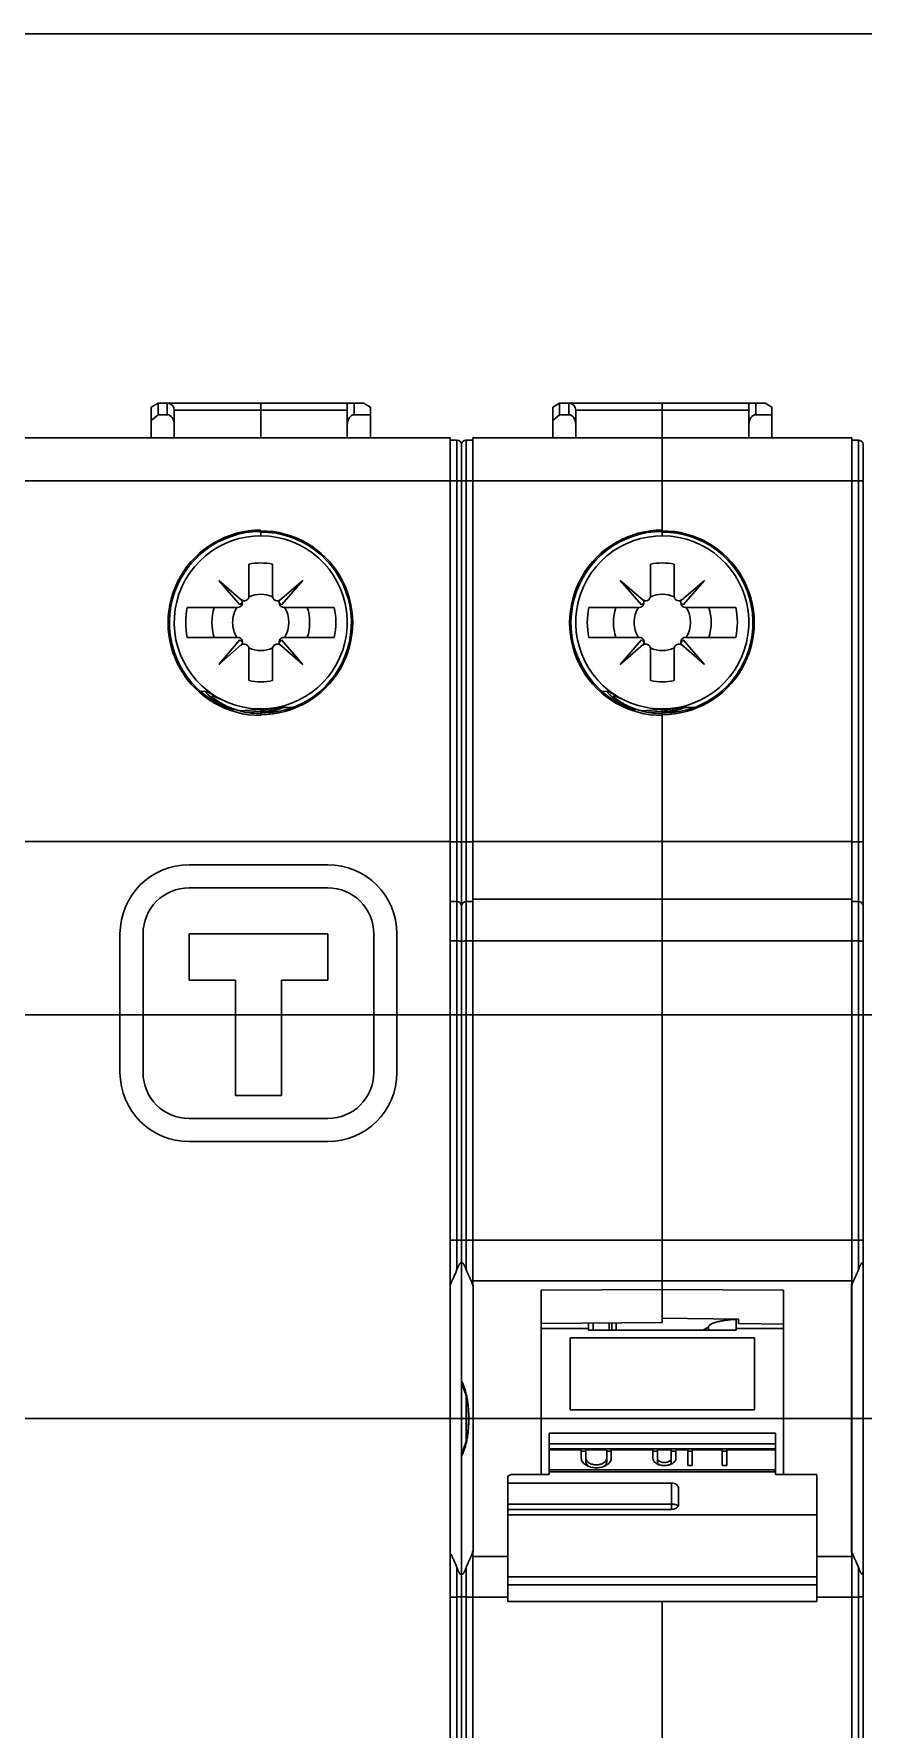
# Model space of a CAD drawing. Header units: millimetres. Extents: x 0 to 53000, y -591 to 24400.
# Drawn here: x 11601.2 to 11637.1, y 3008.4 to 3081.8 of the extents above; entities that cross this region are included whole.
import ezdxf
from ezdxf.enums import TextEntityAlignment as Align

# ---------------------------------------------------------------- set-up
doc = ezdxf.new("R2010")
doc.units = ezdxf.units.MM
doc.layers.add('КК перф 40х60', color=6, linetype='Continuous', lineweight=30)
doc.layers.add('Основная', color=7, linetype='Continuous', lineweight=30)
doc.layers.add('Привязки', color=2, linetype='Continuous', lineweight=0, plot=False, transparency=0.8)
doc.styles.add('текст', font='isocpeui.ttf')

# ---------------------------------------------------------------- blocks, each defined once
blk = doc.blocks.new('1P Автоматический выключатель')
at = {"layer": 'Основная', "linetype": 'Continuous'}
for p, q in [((4.25, 44), (3.95, 43.827)), ((3.95, 42.5), (3.95, 43.827)), ((4.25, 43.5), (3.95, 43.255)), ((4.25, 43.5), (4.25, 44)), ((13.15, 44), (4.25, 44)), ((4.25, 43.5), (4.65, 43.5)), ((4.65, 43.5), (4.65, 44)), ((4.95, 42.5), (4.95, 43.7)), ((12.45, 43.7), (4.95, 43.7)), ((8.7, 42.5), (8.7, 44)), ((12.45, 42.5), (12.45, 44)), ((12.75, 44), (12.75, 43.5)), ((12.75, 43.5), (13.45, 43.5)), ((13.45, 43.827), (13.15, 44)), ((13.45, 42.5), (13.45, 43.827)), ((0, 42.2), (0, 6.606)), ((0.2, 42.4), (0.2, 6.455)), ((0.2, 42.4), (0.49, 42.4)), ((0.49, 5.739), (0.49, 42.5)), ((16.91, 42.5), (0.49, 42.5)), ((8.7, 38.468), (8.7, 42.5)), ((16.91, 5.739), (16.91, 42.5)), ((17.2, 42.4), (16.91, 42.4)), ((17.2, 6.455), (17.2, 42.4)), ((17.4, -42.2), (17.4, 42.2)), ((0.2, 40.633), (0.49, 40.633)), ((16.91, 40.64), (0.49, 40.64)), ((17.2, 40.633), (16.91, 40.633)), ((8.7, 38.433), (8.353, 38.427)), ((8.7, 38.416), (8.7, 38.468)), ((8.7, 38.416), (8.7, 38.25)), ((8.185, 35.635), (8.185, 37.023)), ((9.215, 37.023), (9.215, 35.636)), ((6.879, 36.321), (7.798, 35.26)), ((7.87, 35.462), (6.879, 36.321)), ((10.521, 36.321), (9.529, 35.461)), ((9.602, 35.26), (10.521, 36.321)), ((7.798, 35.26), (7.904, 35.365)), ((9.496, 35.366), (9.602, 35.26)), ((5.516, 35.15), (7.704, 35.15)), ((9.695, 35.15), (11.886, 35.15)), ((7.712, 33.85), (5.516, 33.85)), ((11.886, 33.85), (9.695, 33.85)), ((7.798, 33.74), (6.879, 32.679)), ((6.879, 32.679), (7.886, 33.552)), ((7.911, 33.628), (7.798, 33.74)), ((8.185, 33.358), (8.185, 31.977)), ((9.215, 33.364), (9.215, 31.977)), ((9.602, 33.74), (9.496, 33.634)), ((9.529, 33.539), (10.521, 32.679)), ((10.521, 32.679), (9.602, 33.74)), ((6.085, 31.513), (6.333, 31.509)), ((6.928, 30.998), (6.816, 31)), ((7.411, 30.771), (7.341, 30.773)), ((8.7, 30.727), (7.795, 30.666)), ((8.7, 30.645), (8.076, 30.604)), ((8.7, 30.75), (8.7, 30.727)), ((8.7, 30.645), (8.7, 30.727)), ((8.7, 30.645), (9.497, 30.652)), ((8.7, 30.5), (8.7, 30.645)), ((8.895, 30.587), (8.7, 30.585)), ((8.7, 5.974), (8.7, 30.5)), ((10.083, 30.812), (9.627, 30.808)), ((0.2, 24.997), (0.49, 24.997)), ((16.91, 25), (0.49, 25)), ((17.2, 24.997), (16.91, 24.997)), ((0.2, 22.4), (0.49, 22.4)), ((16.91, 22.5), (0.49, 22.5)), ((17.2, 22.4), (16.91, 22.4)), ((0.2, 20.697), (0.49, 20.697)), ((16.91, 20.707), (0.49, 20.707)), ((17.2, 20.697), (16.91, 20.697)), ((0.2, 7.731), (0.49, 7.731)), ((16.91, 7.735), (0.49, 7.735)), ((17.2, 7.731), (16.91, 7.731)), ((0, -6.606), (0, 6.606)), ((0.449, 5.882), (0.49, 5.882)), ((16.91, 5.974), (0.49, 5.974)), ((8.7, 5.974), (8.7, 4.165)), ((16.951, 5.882), (16.91, 5.882)), ((0.5, -5.726), (0.5, 5.726)), ((8.7, 5.595), (3.45, 5.569)), ((3.45, -2.42), (3.45, 5.569)), ((13.95, 5.569), (8.7, 5.595)), ((13.95, -2.42), (13.95, 5.569)), ((16.9, 5.726), (16.9, -5.726)), ((3.45, 4.114), (8.7, 4.165)), ((3.45, 3.909), (5.5, 3.909)), ((5.5, 4.134), (5.5, 3.909)), ((5.5, 3.909), (5.5, 3.829)), ((5.5, 3.829), (11.9, 3.829)), ((5.7, 4.136), (5.7, 3.829)), ((6.4, 4.143), (6.4, 3.829)), ((6.512, 4.144), (6.512, 3.829)), ((6.7, 4.146), (6.7, 3.829)), ((12, 4.309), (8.7, 4.345)), ((10.45, 3.829), (10.7, 3.963)), ((10.7, 3.964), (10.7, 3.829)), ((11.9, 4.31), (11.9, 3.909)), ((11.9, 3.909), (11.9, 3.829)), ((11.9, 3.909), (13.95, 3.909)), ((12, 4.115), (12, 4.309)), ((13.95, 4.096), (12, 4.115)), ((4.7, 3.506), (12.7, 3.506)), ((4.7, 3.506), (4.7, 0.384)), ((12.7, 3.506), (12.7, 0.384)), ((0.203, -0.958), (0.203, 0.958)), ((4.7, 0.384), (12.7, 0.384)), ((13.6, -0.629), (3.8, -0.629)), ((3.8, -1.36), (3.8, -0.629)), ((13.6, -1.36), (13.6, -0.629)), ((13.6, -1.094), (3.8, -1.094)), ((13.6, -1.309), (3.8, -1.309)), ((3.8, -1.36), (5.19, -1.36)), ((3.8, -2.216), (3.8, -1.36)), ((5.19, -1.36), (5.19, -1.718)), ((5.19, -1.408), (5.39, -1.408)), ((5.39, -1.36), (6.29, -1.36)), ((5.39, -1.718), (5.39, -1.36)), ((6.29, -1.36), (6.29, -1.718)), ((6.29, -1.408), (6.49, -1.408)), ((6.49, -1.36), (8.29, -1.36)), ((6.49, -1.718), (6.49, -1.36)), ((8.29, -1.36), (8.29, -1.718)), ((8.29, -1.408), (8.49, -1.408)), ((8.49, -1.36), (9.09, -1.36)), ((8.49, -1.718), (8.49, -1.36)), ((9.09, -1.36), (9.09, -1.718)), ((9.09, -1.408), (9.29, -1.408)), ((9.29, -1.36), (9.8, -1.36)), ((9.29, -1.718), (9.29, -1.36)), ((9.8, -1.36), (9.8, -2.034)), ((9.8, -1.408), (10, -1.408)), ((10, -1.36), (11.3, -1.36)), ((10, -2.034), (10, -1.36)), ((11.3, -1.36), (11.3, -2.034)), ((11.3, -1.408), (11.5, -1.408)), ((11.5, -2.034), (11.5, -1.36)), ((11.5, -1.36), (13.6, -1.36)), ((13.6, -1.36), (13.6, -2.216)), ((5.39, -1.718), (5.39, -1.873)), ((6.29, -1.718), (6.29, -1.873)), ((8.49, -1.718), (8.49, -1.873)), ((9.09, -1.718), (9.09, -1.873)), ((9.8, -2.034), (10, -2.034)), ((11.3, -2.034), (11.5, -2.034)), ((2.152, -2.42), (2, -2.488)), ((2, -2.488), (2, -2.792)), ((2, -2.792), (9.1, -2.792)), ((2, -7.933), (2, -2.792)), ((2.152, -2.42), (3.8, -2.42)), ((13.6, -2.216), (3.8, -2.216)), ((3.8, -2.42), (3.8, -2.216)), ((13.6, -2.302), (3.8, -2.302)), ((9.1, -3.936), (9.1, -2.792)), ((13.6, -2.216), (13.6, -2.42)), ((15.4, -2.42), (13.6, -2.42)), ((15.4, -2.42), (15.4, -7.933)), ((9.4, -3.021), (9.4, -3.725)), ((2, -3.708), (9.1, -3.708)), ((2, -3.936), (9.1, -3.936)), ((15.4, -4.164), (2, -4.164)), ((0.49, -42.5), (0.49, -5.739)), ((16.91, -42.5), (16.91, -5.739)), ((0, -6.606), (0, -42.2)), ((0.2, -6.455), (0.2, -42.4)), ((0.449, -5.882), (0.49, -5.882)), ((2, -5.974), (0.49, -5.974)), ((15.4, -5.974), (16.91, -5.974)), ((16.951, -5.882), (16.91, -5.882)), ((17.2, -42.4), (17.2, -6.455)), ((15.4, -6.861), (2, -6.861)), ((15.4, -7.2), (2, -7.2)), ((0.2, -7.731), (0.49, -7.731)), ((2, -7.735), (0.49, -7.735)), ((15.4, -7.933), (2, -7.933)), ((8.7, -30.75), (8.7, -7.933)), ((15.4, -7.735), (16.91, -7.735)), ((17.2, -7.731), (16.91, -7.731))]:
    blk.add_line(p, q, dxfattribs=at)
at = {"layer": 'Основная'}
blk.add_line((16.91, -42.5), (16.91, 42.5), dxfattribs=at)
at = {"layer": 'Основная', "linetype": 'Continuous'}
for points in [[(6.944, 31.019), (6.908, 31.041), (6.874, 31.062), (6.844, 31.082), (6.816, 31.101), (6.791, 31.119), (6.768, 31.135), (6.748, 31.151), (6.731, 31.164), (6.716, 31.177), (6.703, 31.187), (6.692, 31.197), (6.684, 31.204), (6.678, 31.21), (6.675, 31.214), (6.674, 31.214)], [(7.465, 30.77), (7.399, 30.795), (7.337, 30.821), (7.278, 30.846), (7.221, 30.872), (7.168, 30.897), (7.117, 30.923), (7.069, 30.947), (7.025, 30.972), (6.983, 30.996), (6.944, 31.019)], [(7.605, 30.722), (7.533, 30.746), (7.465, 30.77)], [(8.7, 30.547), (8.611, 30.549), (8.502, 30.554), (8.397, 30.561), (8.296, 30.572), (8.198, 30.585), (8.103, 30.599), (8.012, 30.616), (7.924, 30.635), (7.839, 30.655), (7.758, 30.676), (7.68, 30.698), (7.605, 30.722)], [(0.032, 1.449), (0.058, 1.391), (0.121, 1.236), (0.171, 1.081), (0.211, 0.927), (0.241, 0.773), (0.265, 0.619), (0.282, 0.463), (0.293, 0.306), (0.3, 0.146), (0.302, 0)], [(0.302, 0), (0.3, -0.144), (0.293, -0.304), (0.282, -0.462), (0.265, -0.617), (0.242, -0.772), (0.211, -0.926), (0.171, -1.08), (0.121, -1.234), (0.059, -1.39), (0.032, -1.449)]]:
    blk.add_lwpolyline(points, dxfattribs=at)
for centre, radius, start, end in [((4.65, 43.7), 0.3, 0, 90), ((0.2, 42.2), 0.2, 90, 180), ((0.2, 42.2), 0.2, 98.02144, 100.1321), ((17.2, 42.2), 0.2, 0, 90), ((8.7, 34.5), 3.75, 270, 237.51056), ((8.7, 34.5), 2.575, 78.46304, 101.53696), ((7.704, 35.35), 0.2, 270, 45.43869), ((7.985, 35.635), 0.2, 225.43869, 0), ((8.7, 34.5), 1.22, 65.03079, 114.96921), ((9.415, 35.636), 0.2, 180, 314.427), ((9.695, 35.35), 0.2, 134.427, 270), ((8.7, 34.5), 3.25, 168.46304, 191.53696), ((8.7, 34.5), 2.119, 162.13907, 197.86093), ((8.7, 34.5), 1.22, 147.80605, 180), ((8.7, 34.5), 1.22, 327.80605, 32.19395), ((8.7, 34.5), 2.119, 342.13907, 17.86093), ((8.7, 34.5), 3.251, 348.46772, 11.53228), ((8.7, 34.5), 1.22, 180, 212.19395), ((7.712, 33.65), 0.2, 313.08205, 90), ((9.695, 33.65), 0.2, 90, 225.573), ((7.985, 33.358), 0.2, 0, 133.08205), ((8.7, 34.5), 1.22, 245.03079, 294.96921), ((9.415, 33.364), 0.2, 45.573, 180), ((8.7, 34.5), 2.575, 258.46304, 281.53696), ((8.7, 34.5), 3.75, 237.51022, 270), ((8.658, 33.987), 3.432, 248.4437, 251.06132), ((8.724, 34.255), 3.709, 269.09485, 269.62687), ((0.2, 22.2), 0.2, 90, 180), ((17.2, 22.2), 0.2, 0, 90), ((-3.273, 0.061), 3.629, 25.18457, 25.58928), ((-3.272, -0.061), 3.628, 334.4106, 334.81537)]:
    blk.add_arc(centre, radius, start, end, dxfattribs=at)
for centre, major_axis, ratio, start_param, end_param in [((4.65, 43.076), (0, 0.424), 0.707107, -1.570796, 0), ((12.75, 43.076), (0, -0.424), 0.707107, 3.141593, 4.712389), ((8.704, 34.482), (-0.962, 3.843), 0.999989, -0.244062, 2.364686), ((8.7, 34.482), (0, 4.018), 0.99999, 0, 3.141593), ((8.7, 34.484), (0, 3.984), 0.999992, -3.141593, 0), ((8.698, 34.484), (0.488, 3.901), 0.999992, -2.464465, 0.123964), ((8.693, 34.14), (0.075, 3.606), 0.995002, 2.648644, 2.797291), ((9.1, -3.021), (-0.3, 0), 0.762405, -3.141593, -1.570796), ((9.1, -3.725), (-0.3, 0), 0.701661, 1.570796, 3.141593)]:
    blk.add_ellipse(centre, major_axis=major_axis, ratio=ratio, start_param=start_param, end_param=end_param, dxfattribs=at)
for points, knots in [([(0, 40.619), (0, 40.619), (0.001, 40.62), (0.004, 40.622), (0.009, 40.623), (0.019, 40.625), (0.036, 40.627), (0.06, 40.629), (0.09, 40.63), (0.124, 40.632), (0.161, 40.632), (0.187, 40.633), (0.2, 40.633)], [0, 0, 0, 0, 0.008294, 0.024077, 0.048626, 0.082035, 0.174467, 0.298258, 0.448803, 0.620399, 0.806492, 1, 1, 1, 1]), ([(17.4, 40.619), (17.4, 40.619), (17.399, 40.62), (17.396, 40.622), (17.391, 40.623), (17.381, 40.625), (17.364, 40.627), (17.34, 40.629), (17.31, 40.63), (17.276, 40.632), (17.239, 40.632), (17.213, 40.633), (17.2, 40.633)], [0, 0, 0, 0, 0.008294, 0.024077, 0.048626, 0.082035, 0.174467, 0.298258, 0.448803, 0.620399, 0.806492, 1, 1, 1, 1]), ([(6.333, 31.509), (6.331, 31.509), (6.327, 31.509), (6.323, 31.507), (6.32, 31.504), (6.319, 31.499), (6.319, 31.494), (6.321, 31.487), (6.325, 31.479), (6.333, 31.466), (6.346, 31.447), (6.368, 31.421), (6.396, 31.391), (6.43, 31.357), (6.471, 31.32), (6.537, 31.263), (6.635, 31.186), (6.772, 31.091), (6.874, 31.029), (6.928, 30.998)], [0, 0, 0, 0, 0.007018, 0.012553, 0.017389, 0.022644, 0.029231, 0.037639, 0.048102, 0.06074, 0.092744, 0.133867, 0.184095, 0.243299, 0.311264, 0.3877, 0.564453, 0.769976, 1, 1, 1, 1]), ([(6.686, 31.337), (6.642, 31.36), (6.579, 31.393), (6.501, 31.435), (6.453, 31.46), (6.413, 31.481), (6.379, 31.496), (6.354, 31.505), (6.339, 31.509), (6.333, 31.509)], [0, 0, 0, 0, 0.379747, 0.538845, 0.676267, 0.791342, 0.883621, 0.952977, 1, 1, 1, 1]), ([(6.669, 31.211), (6.661, 31.218), (6.645, 31.232), (6.625, 31.252), (6.61, 31.269), (6.599, 31.283), (6.593, 31.294), (6.591, 31.301), (6.59, 31.305), (6.591, 31.308), (6.594, 31.311), (6.597, 31.312), (6.6, 31.313), (6.601, 31.313)], [0, 0, 0, 0, 0.240117, 0.4434, 0.609549, 0.738805, 0.832444, 0.867128, 0.895132, 0.918769, 0.941698, 0.967862, 1, 1, 1, 1]), ([(6.601, 31.313), (6.604, 31.313), (6.61, 31.313), (6.626, 31.31), (6.652, 31.303), (6.689, 31.29), (6.734, 31.271), (6.789, 31.248), (6.878, 31.209), (6.949, 31.178), (7, 31.158)], [0, 0, 0, 0, 0.019291, 0.044246, 0.111993, 0.203835, 0.319392, 0.457899, 0.618335, 1, 1, 1, 1]), ([(7.397, 30.795), (7.315, 30.828), (7.162, 30.895), (6.957, 31.006), (6.814, 31.098), (6.723, 31.166), (6.686, 31.196), (6.669, 31.211)], [0, 0, 0, 0, 0.31596, 0.595391, 0.826826, 0.921237, 1, 1, 1, 1]), ([(7.538, 30.718), (7.536, 30.718), (7.532, 30.718), (7.522, 30.72), (7.506, 30.724), (7.485, 30.729), (7.461, 30.736), (7.436, 30.743), (7.401, 30.753), (7.357, 30.768), (7.302, 30.786), (7.247, 30.806), (7.192, 30.827), (7.117, 30.856), (7.024, 30.897), (6.913, 30.949), (6.803, 31.006), (6.731, 31.046), (6.696, 31.067)], [0, 0, 0, 0, 0.005458, 0.013291, 0.03389, 0.058559, 0.085593, 0.114115, 0.143649, 0.204724, 0.267565, 0.331589, 0.39648, 0.46205, 0.594753, 0.729025, 0.864326, 1, 1, 1, 1]), ([(8.821, 30.586), (8.903, 30.586), (9.07, 30.594), (9.402, 30.629), (9.817, 30.715), (10.304, 30.886), (10.613, 31.047), (10.762, 31.138)], [0, 0, 0, 0, 0.121776, 0.244126, 0.491017, 0.74288, 1, 1, 1, 1]), ([(7.411, 30.771), (7.419, 30.768), (7.434, 30.762), (7.457, 30.753), (7.475, 30.746), (7.49, 30.741), (7.5, 30.737), (7.509, 30.733), (7.518, 30.73), (7.525, 30.726), (7.531, 30.724), (7.535, 30.722), (7.537, 30.721), (7.538, 30.72), (7.539, 30.719), (7.54, 30.719), (7.54, 30.718), (7.539, 30.718), (7.538, 30.718), (7.538, 30.718)], [0, 0, 0, 0, 0.177438, 0.349744, 0.514857, 0.593714, 0.669295, 0.740714, 0.806733, 0.865693, 0.915298, 0.935731, 0.952732, 0.965958, 0.975151, 0.98038, 0.983704, 0.989826, 1, 1, 1, 1]), ([(8.666, 30.547), (8.471, 30.55), (8.09, 30.586), (7.72, 30.681), (7.544, 30.741)], [0, 0, 0, 0, 0.512397, 1, 1, 1, 1]), ([(9.627, 30.808), (9.62, 30.808), (9.603, 30.807), (9.573, 30.803), (9.537, 30.798), (9.475, 30.79), (9.385, 30.777), (9.266, 30.761), (9.134, 30.747), (8.944, 30.732), (8.798, 30.727), (8.7, 30.727)], [0, 0, 0, 0, 0.023304, 0.05548, 0.095738, 0.143181, 0.255996, 0.387171, 0.531126, 0.683471, 1, 1, 1, 1]), ([(8.7, 30.645), (8.761, 30.645), (8.882, 30.648), (9.059, 30.663), (9.202, 30.683), (9.309, 30.702), (9.383, 30.718), (9.45, 30.734), (9.502, 30.748), (9.538, 30.759), (9.562, 30.767), (9.583, 30.774), (9.601, 30.78), (9.617, 30.787), (9.628, 30.792), (9.636, 30.796), (9.641, 30.799), (9.643, 30.801), (9.645, 30.804), (9.644, 30.806), (9.642, 30.807), (9.64, 30.807), (9.635, 30.808), (9.63, 30.808), (9.627, 30.808)], [0, 0, 0, 0, 0.186183, 0.368913, 0.543145, 0.625037, 0.702028, 0.772811, 0.835875, 0.863994, 0.889549, 0.912325, 0.932118, 0.948739, 0.962035, 0.971902, 0.975546, 0.978354, 0.981777, 0.98313, 0.984932, 0.987454, 0.990789, 1, 1, 1, 1]), ([(8.7, 30.585), (8.721, 30.586), (8.761, 30.586), (8.801, 30.585), (8.821, 30.586)], [0, 0, 0, 0, 0.516289, 1, 1, 1, 1]), ([(0, 24.99), (0, 24.99), (0.002, 24.99), (0.004, 24.991), (0.009, 24.992), (0.016, 24.992), (0.024, 24.993), (0.034, 24.993), (0.046, 24.994), (0.064, 24.995), (0.09, 24.995), (0.124, 24.996), (0.161, 24.996), (0.187, 24.997), (0.2, 24.997)], [0, 0, 0, 0, 0.005895, 0.020644, 0.044651, 0.077778, 0.119734, 0.170138, 0.228512, 0.294299, 0.445542, 0.618083, 0.805291, 1, 1, 1, 1]), ([(17.4, 24.99), (17.4, 24.99), (17.398, 24.99), (17.396, 24.991), (17.391, 24.992), (17.384, 24.992), (17.376, 24.993), (17.366, 24.993), (17.354, 24.994), (17.336, 24.995), (17.31, 24.995), (17.276, 24.996), (17.239, 24.996), (17.213, 24.997), (17.2, 24.997)], [0, 0, 0, 0, 0.005889, 0.020641, 0.044648, 0.077774, 0.119731, 0.170135, 0.228509, 0.294297, 0.44554, 0.618082, 0.805291, 1, 1, 1, 1]), ([(0, 20.676), (0, 20.677), (0.001, 20.679), (0.004, 20.68), (0.009, 20.682), (0.019, 20.685), (0.036, 20.688), (0.06, 20.691), (0.09, 20.693), (0.137, 20.696), (0.174, 20.697), (0.2, 20.697)], [0, 0, 0, 0, 0.011049, 0.028326, 0.053708, 0.087568, 0.180168, 0.303483, 0.4531, 0.623445, 1, 1, 1, 1]), ([(17.4, 20.676), (17.4, 20.677), (17.399, 20.679), (17.396, 20.68), (17.391, 20.682), (17.381, 20.685), (17.364, 20.688), (17.34, 20.691), (17.31, 20.693), (17.263, 20.696), (17.226, 20.697), (17.2, 20.697)], [0, 0, 0, 0, 0.011049, 0.028325, 0.053709, 0.087567, 0.180169, 0.303485, 0.4531, 0.623446, 1, 1, 1, 1]), ([(0, 7.724), (0, 7.724), (0.002, 7.725), (0.004, 7.725), (0.009, 7.726), (0.016, 7.727), (0.024, 7.727), (0.034, 7.728), (0.046, 7.728), (0.064, 7.729), (0.09, 7.73), (0.124, 7.731), (0.161, 7.731), (0.187, 7.731), (0.2, 7.731)], [0, 0, 0, 0, 0.006112, 0.020951, 0.045011, 0.078174, 0.120154, 0.170571, 0.228947, 0.294727, 0.44592, 0.618366, 0.805443, 1, 1, 1, 1]), ([(17.4, 7.724), (17.4, 7.724), (17.398, 7.725), (17.396, 7.725), (17.391, 7.726), (17.384, 7.727), (17.376, 7.727), (17.366, 7.728), (17.354, 7.728), (17.336, 7.729), (17.31, 7.73), (17.276, 7.731), (17.239, 7.731), (17.213, 7.731), (17.2, 7.731)], [0, 0, 0, 0, 0.006113, 0.020951, 0.045012, 0.078173, 0.120154, 0.170572, 0.228946, 0.294729, 0.44592, 0.618367, 0.805444, 1, 1, 1, 1]), ([(0.2, 6.455), (0.192, 6.474), (0.177, 6.512), (0.157, 6.559), (0.141, 6.597), (0.128, 6.624), (0.114, 6.651), (0.1, 6.677), (0.088, 6.698), (0.077, 6.713), (0.069, 6.724), (0.061, 6.733), (0.051, 6.741), (0.043, 6.745), (0.035, 6.745), (0.028, 6.743), (0.019, 6.734), (0.01, 6.713), (0.002, 6.67), (0, 6.632), (0, 6.606)], [0, 0, 0, 0, 0.12543, 0.250803, 0.31323, 0.375277, 0.4367, 0.497111, 0.555848, 0.584244, 0.611678, 0.637778, 0.662035, 0.684082, 0.694716, 0.705833, 0.732341, 0.765588, 0.841215, 1, 1, 1, 1]), ([(17.4, 6.606), (17.4, 6.632), (17.398, 6.67), (17.39, 6.713), (17.381, 6.734), (17.372, 6.743), (17.365, 6.745), (17.357, 6.745), (17.349, 6.741), (17.339, 6.733), (17.331, 6.724), (17.323, 6.713), (17.312, 6.698), (17.3, 6.677), (17.286, 6.651), (17.272, 6.624), (17.259, 6.597), (17.243, 6.559), (17.223, 6.512), (17.208, 6.474), (17.2, 6.455)], [0, 0, 0, 0, 0.158787, 0.234419, 0.267664, 0.294174, 0.305289, 0.315921, 0.337967, 0.362224, 0.388323, 0.415756, 0.444153, 0.502889, 0.5633, 0.624723, 0.68677, 0.749197, 0.87457, 1, 1, 1, 1]), ([(0.449, 5.882), (0.433, 5.919), (0.397, 6), (0.31, 6.19), (0.244, 6.344), (0.2, 6.455)], [0, 0, 0, 0, 0.192809, 0.427431, 1, 1, 1, 1]), ([(0.49, 5.739), (0.488, 5.752), (0.479, 5.801), (0.464, 5.848), (0.449, 5.882)], [0, 0, 0, 0, 0.255977, 1, 1, 1, 1]), ([(16.951, 5.882), (16.946, 5.871), (16.928, 5.825), (16.916, 5.776), (16.91, 5.739)], [0, 0, 0, 0, 0.245337, 1, 1, 1, 1]), ([(17.2, 6.455), (17.156, 6.344), (17.09, 6.19), (17.003, 6), (16.967, 5.919), (16.951, 5.882)], [0, 0, 0, 0, 0.572569, 0.807191, 1, 1, 1, 1]), ([(0.49, 5.852), (0.492, 5.842), (0.498, 5.8), (0.5, 5.758), (0.5, 5.726)], [0, 0, 0, 0, 0.243379, 1, 1, 1, 1]), ([(16.9, 5.726), (16.9, 5.736), (16.901, 5.779), (16.905, 5.821), (16.91, 5.852)], [0, 0, 0, 0, 0.257159, 1, 1, 1, 1]), ([(10.7, 3.964), (10.7, 3.974), (10.704, 3.995), (10.722, 4.025), (10.75, 4.054), (10.789, 4.081), (10.837, 4.108), (10.896, 4.134), (10.963, 4.159), (11.071, 4.191), (11.225, 4.226), (11.43, 4.26), (11.658, 4.285), (11.817, 4.296), (11.899, 4.3)], [0, 0, 0, 0, 0.023038, 0.048867, 0.07944, 0.115865, 0.15866, 0.207997, 0.263827, 0.325959, 0.467826, 0.630351, 0.809351, 1, 1, 1, 1]), ([(0.032, 1.449), (0.021, 1.472), (0.005, 1.522), (0, 1.574), (0, 1.6)], [0, 0, 0, 0, 0.495069, 1, 1, 1, 1]), ([(0.011, 1.605), (0.038, 1.549), (0.088, 1.433), (0.153, 1.253), (0.206, 1.063), (0.247, 0.864), (0.278, 0.656), (0.307, 0.368), (0.314, 0.148), (0.314, 0)], [0, 0, 0, 0, 0.113595, 0.22929, 0.348496, 0.47193, 0.599594, 0.730886, 1, 1, 1, 1]), ([(0.314, 0), (0.314, -0.148), (0.307, -0.368), (0.278, -0.656), (0.247, -0.864), (0.206, -1.063), (0.153, -1.253), (0.088, -1.433), (0.038, -1.549), (0.011, -1.605)], [0, 0, 0, 0, 0.269114, 0.400406, 0.52807, 0.651504, 0.77071, 0.886405, 1, 1, 1, 1]), ([(0.032, -1.449), (0.021, -1.472), (0.005, -1.522), (0, -1.574), (0, -1.6)], [0, 0, 0, 0, 0.49507, 1, 1, 1, 1]), ([(5.19, -1.718), (5.19, -1.745), (5.199, -1.801), (5.238, -1.88), (5.299, -1.951), (5.381, -2.013), (5.48, -2.064), (5.632, -2.115), (5.84, -2.14), (6.048, -2.115), (6.2, -2.064), (6.299, -2.013), (6.381, -1.951), (6.442, -1.88), (6.481, -1.801), (6.49, -1.745), (6.49, -1.718)], [0, 0, 0, 0, 0.048239, 0.099057, 0.154329, 0.214927, 0.280806, 0.351215, 0.5, 0.648785, 0.719194, 0.785073, 0.845671, 0.900943, 0.951761, 1, 1, 1, 1]), ([(5.39, -1.718), (5.39, -1.737), (5.396, -1.775), (5.423, -1.83), (5.466, -1.879), (5.522, -1.922), (5.591, -1.957), (5.696, -1.993), (5.84, -2.01), (5.984, -1.993), (6.089, -1.957), (6.158, -1.922), (6.214, -1.879), (6.257, -1.83), (6.284, -1.775), (6.29, -1.737), (6.29, -1.718)], [0, 0, 0, 0, 0.048238, 0.099057, 0.154328, 0.214926, 0.280806, 0.351215, 0.5, 0.648785, 0.719194, 0.785074, 0.845672, 0.900943, 0.951762, 1, 1, 1, 1]), ([(5.531, -2.08), (5.51, -2.067), (5.471, -2.039), (5.425, -1.989), (5.397, -1.932), (5.39, -1.892), (5.39, -1.873)], [0, 0, 0, 0, 0.283324, 0.540976, 0.776864, 1, 1, 1, 1]), ([(6.29, -1.873), (6.29, -1.892), (6.283, -1.932), (6.255, -1.989), (6.209, -2.039), (6.17, -2.067), (6.149, -2.08)], [0, 0, 0, 0, 0.223136, 0.459024, 0.716676, 1, 1, 1, 1]), ([(8.29, -1.718), (8.29, -1.739), (8.297, -1.782), (8.327, -1.842), (8.374, -1.897), (8.437, -1.945), (8.513, -1.984), (8.63, -2.023), (8.79, -2.042), (8.95, -2.023), (9.067, -1.984), (9.143, -1.945), (9.206, -1.897), (9.253, -1.842), (9.283, -1.782), (9.29, -1.739), (9.29, -1.718)], [0, 0, 0, 0, 0.048239, 0.099057, 0.154329, 0.214927, 0.280807, 0.351215, 0.5, 0.648785, 0.719193, 0.785073, 0.845671, 0.900943, 0.951761, 1, 1, 1, 1]), ([(8.49, -1.718), (8.49, -1.73), (8.494, -1.756), (8.512, -1.792), (8.54, -1.826), (8.593, -1.865), (8.677, -1.899), (8.79, -1.912), (8.903, -1.899), (8.987, -1.865), (9.04, -1.826), (9.068, -1.792), (9.086, -1.756), (9.09, -1.73), (9.09, -1.718)], [0, 0, 0, 0, 0.048275, 0.099137, 0.154451, 0.215098, 0.351097, 0.5, 0.648903, 0.784902, 0.845549, 0.900863, 0.951725, 1, 1, 1, 1]), ([(8.573, -2.004), (8.561, -1.996), (8.538, -1.977), (8.511, -1.945), (8.494, -1.91), (8.49, -1.885), (8.49, -1.873)], [0, 0, 0, 0, 0.280829, 0.537596, 0.774545, 1, 1, 1, 1]), ([(9.09, -1.873), (9.09, -1.885), (9.086, -1.91), (9.069, -1.945), (9.042, -1.977), (9.019, -1.996), (9.007, -2.004)], [0, 0, 0, 0, 0.225455, 0.462404, 0.719171, 1, 1, 1, 1]), ([(9.388, -3.784), (9.383, -3.778), (9.37, -3.767), (9.345, -3.752), (9.315, -3.739), (9.264, -3.724), (9.192, -3.711), (9.132, -3.708), (9.1, -3.708)], [0, 0, 0, 0, 0.077213, 0.170417, 0.279785, 0.404096, 0.688251, 1, 1, 1, 1]), ([(0.449, -5.882), (0.454, -5.871), (0.472, -5.825), (0.484, -5.776), (0.49, -5.739)], [0, 0, 0, 0, 0.245337, 1, 1, 1, 1]), ([(0.5, -5.726), (0.5, -5.736), (0.499, -5.779), (0.495, -5.821), (0.49, -5.852)], [0, 0, 0, 0, 0.257159, 1, 1, 1, 1]), ([(16.91, -5.852), (16.908, -5.842), (16.902, -5.8), (16.9, -5.758), (16.9, -5.726)], [0, 0, 0, 0, 0.243379, 1, 1, 1, 1]), ([(16.91, -5.739), (16.912, -5.752), (16.921, -5.801), (16.936, -5.848), (16.951, -5.882)], [0, 0, 0, 0, 0.255977, 1, 1, 1, 1]), ([(0, -6.606), (0, -6.632), (0.002, -6.67), (0.01, -6.713), (0.019, -6.734), (0.028, -6.743), (0.035, -6.745), (0.043, -6.745), (0.051, -6.741), (0.061, -6.733), (0.069, -6.724), (0.077, -6.713), (0.088, -6.698), (0.1, -6.677), (0.114, -6.651), (0.128, -6.624), (0.141, -6.597), (0.157, -6.559), (0.177, -6.512), (0.192, -6.474), (0.2, -6.455)], [0, 0, 0, 0, 0.158789, 0.234419, 0.26766, 0.294164, 0.305277, 0.315911, 0.337951, 0.362207, 0.388306, 0.41574, 0.444136, 0.502874, 0.563286, 0.624711, 0.68676, 0.749189, 0.874566, 1, 1, 1, 1]), ([(0.2, -6.455), (0.244, -6.344), (0.31, -6.19), (0.397, -6), (0.433, -5.919), (0.449, -5.882)], [0, 0, 0, 0, 0.572569, 0.807191, 1, 1, 1, 1]), ([(16.951, -5.882), (16.967, -5.919), (17.003, -6), (17.09, -6.19), (17.156, -6.344), (17.2, -6.455)], [0, 0, 0, 0, 0.192809, 0.427431, 1, 1, 1, 1]), ([(17.2, -6.455), (17.208, -6.474), (17.223, -6.512), (17.243, -6.559), (17.259, -6.597), (17.272, -6.624), (17.286, -6.651), (17.3, -6.677), (17.312, -6.698), (17.323, -6.713), (17.331, -6.724), (17.339, -6.733), (17.349, -6.741), (17.357, -6.745), (17.365, -6.745), (17.372, -6.743), (17.381, -6.734), (17.39, -6.713), (17.398, -6.67), (17.4, -6.632), (17.4, -6.606)], [0, 0, 0, 0, 0.125429, 0.250801, 0.313227, 0.375275, 0.436697, 0.497107, 0.555844, 0.58424, 0.611673, 0.637773, 0.662031, 0.68408, 0.694713, 0.70583, 0.73234, 0.765588, 0.841216, 1, 1, 1, 1]), ([(0, -7.724), (0, -7.724), (0.002, -7.725), (0.004, -7.725), (0.009, -7.726), (0.016, -7.727), (0.024, -7.727), (0.034, -7.728), (0.046, -7.728), (0.064, -7.729), (0.09, -7.73), (0.124, -7.731), (0.161, -7.731), (0.187, -7.731), (0.2, -7.731)], [0, 0, 0, 0, 0.006112, 0.020951, 0.045011, 0.078174, 0.120154, 0.170571, 0.228947, 0.294727, 0.44592, 0.618366, 0.805443, 1, 1, 1, 1]), ([(17.4, -7.724), (17.4, -7.724), (17.398, -7.725), (17.396, -7.725), (17.391, -7.726), (17.384, -7.727), (17.376, -7.727), (17.366, -7.728), (17.354, -7.728), (17.336, -7.729), (17.31, -7.73), (17.276, -7.731), (17.239, -7.731), (17.213, -7.731), (17.2, -7.731)], [0, 0, 0, 0, 0.006112, 0.020951, 0.045012, 0.078174, 0.120154, 0.170571, 0.228948, 0.294727, 0.44592, 0.618366, 0.805443, 1, 1, 1, 1])]:
    blk.add_open_spline(points, degree=3, knots=knots, dxfattribs=at)
at = {"layer": 'Привязки'}
blk.add_line((0, 0), (17.4, 0), dxfattribs=at)
at = {"layer": 'Основная', "style": 'текст'}
blk.add_attdef('№', text='', height=20, dxfattribs=at).set_placement((7.753, -58.946), align=Align.MIDDLE_CENTER)
blk = doc.blocks.new('АВДТ QFD')
at = {"layer": 'Основная', "linetype": 'Continuous'}
for p, q in [((21.65, 44), (21.35, 43.827)), ((21.35, 42.5), (21.35, 43.827)), ((21.65, 43.5), (21.35, 43.255)), ((21.65, 43.5), (21.65, 44)), ((30.55, 44), (21.65, 44)), ((21.65, 43.5), (22.05, 43.5)), ((22.05, 43.5), (22.05, 44)), ((22.35, 42.5), (22.35, 43.7)), ((29.85, 43.7), (22.35, 43.7)), ((26.1, 42.5), (26.1, 44)), ((29.85, 42.5), (29.85, 44)), ((30.15, 44), (30.15, 43.5)), ((30.15, 43.5), (30.85, 43.5)), ((30.85, 43.827), (30.55, 44)), ((30.85, 42.5), (30.85, 43.827)), ((17.89, 42.5), (0.49, 42.5)), ((34.31, 42.5), (17.89, 42.5)), ((34.31, 5.739), (34.31, 42.5)), ((34.6, 42.4), (34.31, 42.4)), ((34.6, 6.455), (34.6, 42.4)), ((34.8, -42.2), (34.8, 42.2)), ((17.89, 40.64), (0.49, 40.64)), ((34.31, 40.64), (17.89, 40.64)), ((34.6, 40.633), (34.31, 40.633)), ((26.1, 38.433), (25.753, 38.427)), ((26.1, 38.416), (26.1, 38.468)), ((26.1, 38.416), (26.1, 38.25)), ((25.585, 35.635), (25.585, 37.023)), ((26.615, 37.023), (26.615, 35.636)), ((24.279, 36.321), (25.198, 35.26)), ((25.27, 35.462), (24.279, 36.321)), ((27.921, 36.321), (26.929, 35.461)), ((27.002, 35.26), (27.921, 36.321)), ((25.198, 35.26), (25.304, 35.365)), ((26.896, 35.366), (27.002, 35.26)), ((22.916, 35.15), (25.104, 35.15)), ((27.095, 35.15), (29.286, 35.15)), ((25.112, 33.85), (22.916, 33.85)), ((29.286, 33.85), (27.095, 33.85)), ((25.198, 33.74), (24.279, 32.679)), ((24.279, 32.679), (25.286, 33.552)), ((25.311, 33.628), (25.198, 33.74)), ((25.585, 33.358), (25.585, 31.977)), ((26.615, 33.364), (26.615, 31.977)), ((27.002, 33.74), (26.896, 33.634)), ((26.929, 33.539), (27.921, 32.679)), ((27.921, 32.679), (27.002, 33.74)), ((23.485, 31.513), (23.733, 31.509)), ((24.328, 30.998), (24.216, 31)), ((24.811, 30.771), (24.741, 30.773)), ((26.1, 30.727), (25.195, 30.666)), ((26.1, 30.645), (25.476, 30.604)), ((26.1, 30.75), (26.1, 30.727)), ((26.1, 30.645), (26.1, 30.727)), ((26.1, 30.645), (26.897, 30.652)), ((26.1, 30.5), (26.1, 30.645)), ((26.295, 30.587), (26.1, 30.585)), ((27.483, 30.812), (27.027, 30.808)), ((34.31, 25), (0.49, 25)), ((34.6, 24.997), (34.31, 24.997)), ((34.6, 22.4), (34.31, 22.4)), ((34.6, 20.697), (34.31, 20.697)), ((34.6, 7.731), (34.31, 7.731)), ((34.351, 5.882), (34.31, 5.882)), ((34.3, 5.726), (34.3, -5.726)), ((34.31, -42.5), (34.31, -5.739)), ((34.6, -42.4), (34.6, -6.455)), ((34.6, -7.731), (34.31, -7.731))]:
    blk.add_line(p, q, dxfattribs=at)
at = {"layer": 'Основная'}
for p, q in [((34.31, -42.5), (34.31, 42.5)), ((23, 24), (29, 24)), ((23, 23), (29, 23)), ((20, 15), (20, 21)), ((21, 15), (21, 21)), ((23, 21), (29, 21)), ((23, 19), (23, 21)), ((29, 21), (29, 19)), ((31, 21), (31, 15)), ((32, 21), (32, 15)), ((25, 19), (23, 19)), ((25, 14), (25, 19)), ((29, 19), (27, 19)), ((27, 19), (27, 14)), ((27, 14), (25, 14)), ((29, 13), (23, 13)), ((29, 12), (23, 12))]:
    blk.add_line(p, q, dxfattribs=at)
at = {"layer": 'Основная', "linetype": 'Continuous'}
for points in [[(24.344, 31.019), (24.308, 31.041), (24.274, 31.062), (24.244, 31.082), (24.216, 31.101), (24.191, 31.119), (24.168, 31.135), (24.148, 31.151), (24.131, 31.164), (24.116, 31.177), (24.103, 31.187), (24.092, 31.197), (24.084, 31.204), (24.078, 31.21), (24.075, 31.214), (24.074, 31.214)], [(24.865, 30.77), (24.799, 30.795), (24.737, 30.821), (24.678, 30.846), (24.621, 30.872), (24.568, 30.897), (24.517, 30.923), (24.469, 30.947), (24.425, 30.972), (24.383, 30.996), (24.344, 31.019)], [(25.005, 30.722), (24.933, 30.746), (24.865, 30.77)], [(26.1, 30.547), (26.011, 30.549), (25.902, 30.554), (25.797, 30.561), (25.696, 30.572), (25.598, 30.585), (25.503, 30.599), (25.412, 30.616), (25.324, 30.635), (25.239, 30.655), (25.158, 30.676), (25.08, 30.698), (25.005, 30.722)]]:
    blk.add_lwpolyline(points, dxfattribs=at)
for centre, radius, start, end in [((22.05, 43.7), 0.3, 0, 90), ((34.6, 42.2), 0.2, 0, 90), ((26.1, 34.5), 3.75, 270, 237.51056), ((26.1, 34.5), 2.575, 78.46304, 101.53696), ((25.104, 35.35), 0.2, 270, 45.43869), ((25.385, 35.635), 0.2, 225.43869, 0), ((26.1, 34.5), 1.22, 65.03079, 114.96921), ((26.815, 35.636), 0.2, 180, 314.427), ((27.095, 35.35), 0.2, 134.427, 270), ((26.1, 34.5), 3.25, 168.46304, 191.53696), ((26.1, 34.5), 2.119, 162.13907, 197.86093), ((26.1, 34.5), 1.22, 147.80605, 180), ((26.1, 34.5), 1.22, 327.80605, 32.19395), ((26.1, 34.5), 2.119, 342.13907, 17.86093), ((26.1, 34.5), 3.251, 348.46772, 11.53228), ((26.1, 34.5), 1.22, 180, 212.19395), ((25.112, 33.65), 0.2, 313.08205, 90), ((27.095, 33.65), 0.2, 90, 225.573), ((25.385, 33.358), 0.2, 0, 133.08205), ((26.1, 34.5), 1.22, 245.03079, 294.96921), ((26.815, 33.364), 0.2, 45.573, 180), ((26.1, 34.5), 2.575, 258.46304, 281.53696), ((26.1, 34.5), 3.75, 237.51022, 270), ((26.058, 33.987), 3.432, 248.4437, 251.06132), ((26.124, 34.255), 3.709, 269.09485, 269.62687), ((34.6, 22.2), 0.2, 0, 90)]:
    blk.add_arc(centre, radius, start, end, dxfattribs=at)
at = {"layer": 'Основная'}
for centre, radius, start, end in [((23, 21), 3, 90, 180), ((29, 21), 3, 0, 90), ((23, 21), 2, 90, 180), ((29, 21), 2, 0, 90), ((23, 15), 3, 180, 270), ((23, 15), 2, 180, 270), ((29, 15), 2, 270, 0), ((29, 15), 3, 270, 0)]:
    blk.add_arc(centre, radius, start, end, dxfattribs=at)
at = {"layer": 'Основная', "linetype": 'Continuous'}
for centre, major_axis, ratio, start_param, end_param in [((22.05, 43.076), (0, 0.424), 0.707107, -1.570796, 0), ((30.15, 43.076), (0, -0.424), 0.707107, 3.141593, 4.712389), ((26.104, 34.482), (-0.962, 3.843), 0.999989, -0.244062, 2.364686), ((26.1, 34.482), (0, 4.018), 0.99999, 0, 3.141593), ((26.1, 34.484), (0, 3.984), 0.999992, -3.141593, 0), ((26.098, 34.484), (0.488, 3.901), 0.999992, -2.464465, 0.123964), ((26.093, 34.14), (0.075, 3.606), 0.995002, 2.648644, 2.797291)]:
    blk.add_ellipse(centre, major_axis=major_axis, ratio=ratio, start_param=start_param, end_param=end_param, dxfattribs=at)
for points, knots in [([(34.8, 40.619), (34.8, 40.619), (34.799, 40.62), (34.796, 40.622), (34.791, 40.623), (34.781, 40.625), (34.764, 40.627), (34.74, 40.629), (34.71, 40.63), (34.676, 40.632), (34.639, 40.632), (34.613, 40.633), (34.6, 40.633)], [0, 0, 0, 0, 0.008294, 0.024077, 0.048626, 0.082035, 0.174467, 0.298258, 0.448803, 0.620399, 0.806492, 1, 1, 1, 1]), ([(23.733, 31.509), (23.731, 31.509), (23.727, 31.509), (23.723, 31.507), (23.72, 31.504), (23.719, 31.499), (23.719, 31.494), (23.721, 31.487), (23.725, 31.479), (23.733, 31.466), (23.746, 31.447), (23.768, 31.421), (23.796, 31.391), (23.83, 31.357), (23.871, 31.32), (23.937, 31.263), (24.035, 31.186), (24.172, 31.091), (24.274, 31.029), (24.328, 30.998)], [0, 0, 0, 0, 0.007018, 0.012553, 0.017389, 0.022644, 0.029231, 0.037639, 0.048102, 0.06074, 0.092744, 0.133867, 0.184095, 0.243299, 0.311264, 0.3877, 0.564453, 0.769976, 1, 1, 1, 1]), ([(24.086, 31.337), (24.042, 31.36), (23.979, 31.393), (23.901, 31.435), (23.853, 31.46), (23.813, 31.481), (23.779, 31.496), (23.754, 31.505), (23.739, 31.509), (23.733, 31.509)], [0, 0, 0, 0, 0.379747, 0.538845, 0.676267, 0.791342, 0.883621, 0.952977, 1, 1, 1, 1]), ([(24.069, 31.211), (24.061, 31.218), (24.045, 31.232), (24.025, 31.252), (24.01, 31.269), (23.999, 31.283), (23.993, 31.294), (23.991, 31.301), (23.99, 31.305), (23.991, 31.308), (23.994, 31.311), (23.997, 31.312), (24, 31.313), (24.001, 31.313)], [0, 0, 0, 0, 0.240117, 0.4434, 0.609549, 0.738805, 0.832444, 0.867128, 0.895132, 0.918769, 0.941698, 0.967862, 1, 1, 1, 1]), ([(24.001, 31.313), (24.004, 31.313), (24.01, 31.313), (24.026, 31.31), (24.052, 31.303), (24.089, 31.29), (24.134, 31.271), (24.189, 31.248), (24.278, 31.209), (24.349, 31.178), (24.4, 31.158)], [0, 0, 0, 0, 0.019291, 0.044246, 0.111993, 0.203835, 0.319392, 0.457899, 0.618335, 1, 1, 1, 1]), ([(24.797, 30.795), (24.715, 30.828), (24.562, 30.895), (24.357, 31.006), (24.214, 31.098), (24.123, 31.166), (24.086, 31.196), (24.069, 31.211)], [0, 0, 0, 0, 0.31596, 0.595391, 0.826826, 0.921237, 1, 1, 1, 1]), ([(24.938, 30.718), (24.936, 30.718), (24.932, 30.718), (24.922, 30.72), (24.906, 30.724), (24.885, 30.729), (24.861, 30.736), (24.836, 30.743), (24.801, 30.753), (24.757, 30.768), (24.702, 30.786), (24.647, 30.806), (24.592, 30.827), (24.517, 30.856), (24.424, 30.897), (24.313, 30.949), (24.203, 31.006), (24.131, 31.046), (24.096, 31.067)], [0, 0, 0, 0, 0.005458, 0.013291, 0.03389, 0.058559, 0.085593, 0.114115, 0.143649, 0.204724, 0.267565, 0.331589, 0.39648, 0.46205, 0.594753, 0.729025, 0.864326, 1, 1, 1, 1]), ([(26.221, 30.586), (26.303, 30.586), (26.47, 30.594), (26.802, 30.629), (27.217, 30.715), (27.704, 30.886), (28.013, 31.047), (28.162, 31.138)], [0, 0, 0, 0, 0.121776, 0.244126, 0.491017, 0.74288, 1, 1, 1, 1]), ([(24.811, 30.771), (24.819, 30.768), (24.834, 30.762), (24.857, 30.753), (24.875, 30.746), (24.89, 30.741), (24.9, 30.737), (24.909, 30.733), (24.918, 30.73), (24.925, 30.726), (24.931, 30.724), (24.935, 30.722), (24.937, 30.721), (24.938, 30.72), (24.939, 30.719), (24.94, 30.719), (24.94, 30.718), (24.939, 30.718), (24.938, 30.718), (24.938, 30.718)], [0, 0, 0, 0, 0.177438, 0.349744, 0.514857, 0.593714, 0.669295, 0.740714, 0.806733, 0.865693, 0.915298, 0.935731, 0.952732, 0.965958, 0.975151, 0.98038, 0.983704, 0.989826, 1, 1, 1, 1]), ([(26.066, 30.547), (25.871, 30.55), (25.49, 30.586), (25.12, 30.681), (24.944, 30.741)], [0, 0, 0, 0, 0.512397, 1, 1, 1, 1]), ([(27.027, 30.808), (27.02, 30.808), (27.003, 30.807), (26.973, 30.803), (26.937, 30.798), (26.875, 30.79), (26.785, 30.777), (26.666, 30.761), (26.534, 30.747), (26.344, 30.732), (26.198, 30.727), (26.1, 30.727)], [0, 0, 0, 0, 0.023304, 0.05548, 0.095738, 0.143181, 0.255996, 0.387171, 0.531126, 0.683471, 1, 1, 1, 1]), ([(26.1, 30.645), (26.161, 30.645), (26.282, 30.648), (26.459, 30.663), (26.602, 30.683), (26.709, 30.702), (26.783, 30.718), (26.85, 30.734), (26.902, 30.748), (26.938, 30.759), (26.962, 30.767), (26.983, 30.774), (27.001, 30.78), (27.017, 30.787), (27.028, 30.792), (27.036, 30.796), (27.041, 30.799), (27.043, 30.801), (27.045, 30.804), (27.044, 30.806), (27.042, 30.807), (27.04, 30.807), (27.035, 30.808), (27.03, 30.808), (27.027, 30.808)], [0, 0, 0, 0, 0.186183, 0.368913, 0.543145, 0.625037, 0.702028, 0.772811, 0.835875, 0.863994, 0.889549, 0.912325, 0.932118, 0.948739, 0.962035, 0.971902, 0.975546, 0.978354, 0.981777, 0.98313, 0.984932, 0.987454, 0.990789, 1, 1, 1, 1]), ([(26.1, 30.585), (26.121, 30.586), (26.161, 30.586), (26.201, 30.585), (26.221, 30.586)], [0, 0, 0, 0, 0.516289, 1, 1, 1, 1]), ([(34.8, 24.99), (34.8, 24.99), (34.798, 24.99), (34.796, 24.991), (34.791, 24.992), (34.784, 24.992), (34.776, 24.993), (34.766, 24.993), (34.754, 24.994), (34.736, 24.995), (34.71, 24.995), (34.676, 24.996), (34.639, 24.996), (34.613, 24.997), (34.6, 24.997)], [0, 0, 0, 0, 0.005889, 0.020641, 0.044648, 0.077774, 0.119731, 0.170135, 0.228509, 0.294297, 0.44554, 0.618082, 0.805291, 1, 1, 1, 1]), ([(34.8, 20.676), (34.8, 20.677), (34.799, 20.679), (34.796, 20.68), (34.791, 20.682), (34.781, 20.685), (34.764, 20.688), (34.74, 20.691), (34.71, 20.693), (34.663, 20.696), (34.626, 20.697), (34.6, 20.697)], [0, 0, 0, 0, 0.011049, 0.028325, 0.053709, 0.087567, 0.180169, 0.303485, 0.4531, 0.623446, 1, 1, 1, 1]), ([(34.8, 7.724), (34.8, 7.724), (34.798, 7.725), (34.796, 7.725), (34.791, 7.726), (34.784, 7.727), (34.776, 7.727), (34.766, 7.728), (34.754, 7.728), (34.736, 7.729), (34.71, 7.73), (34.676, 7.731), (34.639, 7.731), (34.613, 7.731), (34.6, 7.731)], [0, 0, 0, 0, 0.006113, 0.020951, 0.045012, 0.078173, 0.120154, 0.170572, 0.228946, 0.294729, 0.44592, 0.618367, 0.805444, 1, 1, 1, 1]), ([(34.8, 6.606), (34.8, 6.632), (34.798, 6.67), (34.79, 6.713), (34.781, 6.734), (34.772, 6.743), (34.765, 6.745), (34.757, 6.745), (34.749, 6.741), (34.739, 6.733), (34.731, 6.724), (34.723, 6.713), (34.712, 6.698), (34.7, 6.677), (34.686, 6.651), (34.672, 6.624), (34.659, 6.597), (34.643, 6.559), (34.623, 6.512), (34.608, 6.474), (34.6, 6.455)], [0, 0, 0, 0, 0.158787, 0.234419, 0.267664, 0.294174, 0.305289, 0.315921, 0.337967, 0.362224, 0.388323, 0.415756, 0.444153, 0.502889, 0.5633, 0.624723, 0.68677, 0.749197, 0.87457, 1, 1, 1, 1]), ([(34.351, 5.882), (34.346, 5.871), (34.328, 5.825), (34.316, 5.776), (34.31, 5.739)], [0, 0, 0, 0, 0.245337, 1, 1, 1, 1]), ([(34.6, 6.455), (34.556, 6.344), (34.49, 6.19), (34.403, 6), (34.367, 5.919), (34.351, 5.882)], [0, 0, 0, 0, 0.572569, 0.807191, 1, 1, 1, 1]), ([(34.3, 5.726), (34.3, 5.736), (34.301, 5.779), (34.305, 5.821), (34.31, 5.852)], [0, 0, 0, 0, 0.257159, 1, 1, 1, 1]), ([(34.351, -5.882), (34.367, -5.919), (34.403, -6), (34.49, -6.19), (34.556, -6.344), (34.6, -6.455)], [0, 0, 0, 0, 0.192809, 0.427431, 1, 1, 1, 1]), ([(34.6, -6.455), (34.608, -6.474), (34.623, -6.512), (34.643, -6.559), (34.659, -6.597), (34.672, -6.624), (34.686, -6.651), (34.7, -6.677), (34.712, -6.698), (34.723, -6.713), (34.731, -6.724), (34.739, -6.733), (34.749, -6.741), (34.757, -6.745), (34.765, -6.745), (34.772, -6.743), (34.781, -6.734), (34.79, -6.713), (34.798, -6.67), (34.8, -6.632), (34.8, -6.606)], [0, 0, 0, 0, 0.125429, 0.250801, 0.313227, 0.375275, 0.436697, 0.497107, 0.555844, 0.58424, 0.611673, 0.637773, 0.662031, 0.68408, 0.694713, 0.70583, 0.73234, 0.765588, 0.841216, 1, 1, 1, 1]), ([(34.8, -7.724), (34.8, -7.724), (34.798, -7.725), (34.796, -7.725), (34.791, -7.726), (34.784, -7.727), (34.776, -7.727), (34.766, -7.728), (34.754, -7.728), (34.736, -7.729), (34.71, -7.73), (34.676, -7.731), (34.639, -7.731), (34.613, -7.731), (34.6, -7.731)], [0, 0, 0, 0, 0.006112, 0.020951, 0.045012, 0.078174, 0.120154, 0.170571, 0.228948, 0.294727, 0.44592, 0.618366, 0.805443, 1, 1, 1, 1])]:
    blk.add_open_spline(points, degree=3, knots=knots, dxfattribs=at)
at = {"layer": 'Привязки'}
for p, q in [((0, 0), (17.4, 0)), ((17.4, 0), (34.8, 0))]:
    blk.add_line(p, q, dxfattribs=at)
at = {"layer": 'Основная', "style": 'текст'}
blk.add_attdef('№', text='', height=10, dxfattribs=at).set_placement((17.375, -58.946), align=Align.MIDDLE_CENTER)

msp = doc.modelspace()

# ---------------------------------------------------------------- linework, layer by layer
at = {"layer": 'КК перф 40х60'}
msp.add_line((11853.4789, 3081.84891), (11483.4789, 3081.84891), dxfattribs=at)
at = {"layer": 'Основная'}
msp.add_line((11493.47889, 3039.34891), (11831.47889, 3039.34891), dxfattribs=at)
at = {"layer": 'Привязки'}
for p, q in [((13378.18473, 3021.84891), (10477.05745, 3021.84891)), ((11500.47889, 3021.84891), (11836.47889, 3021.84891))]:
    msp.add_line(p, q, dxfattribs=at)

# ---------------------------------------------------------------- block references
at = {"layer": 'Основная'}
for name, p in [('АВДТ QFD', (11584.90544, 3021.84891)), ('1P Автоматический выключатель', (11619.70544, 3021.84891))]:
    msp.add_blockref(name, p, dxfattribs=at)

doc.saveas('drawing.dxf')
